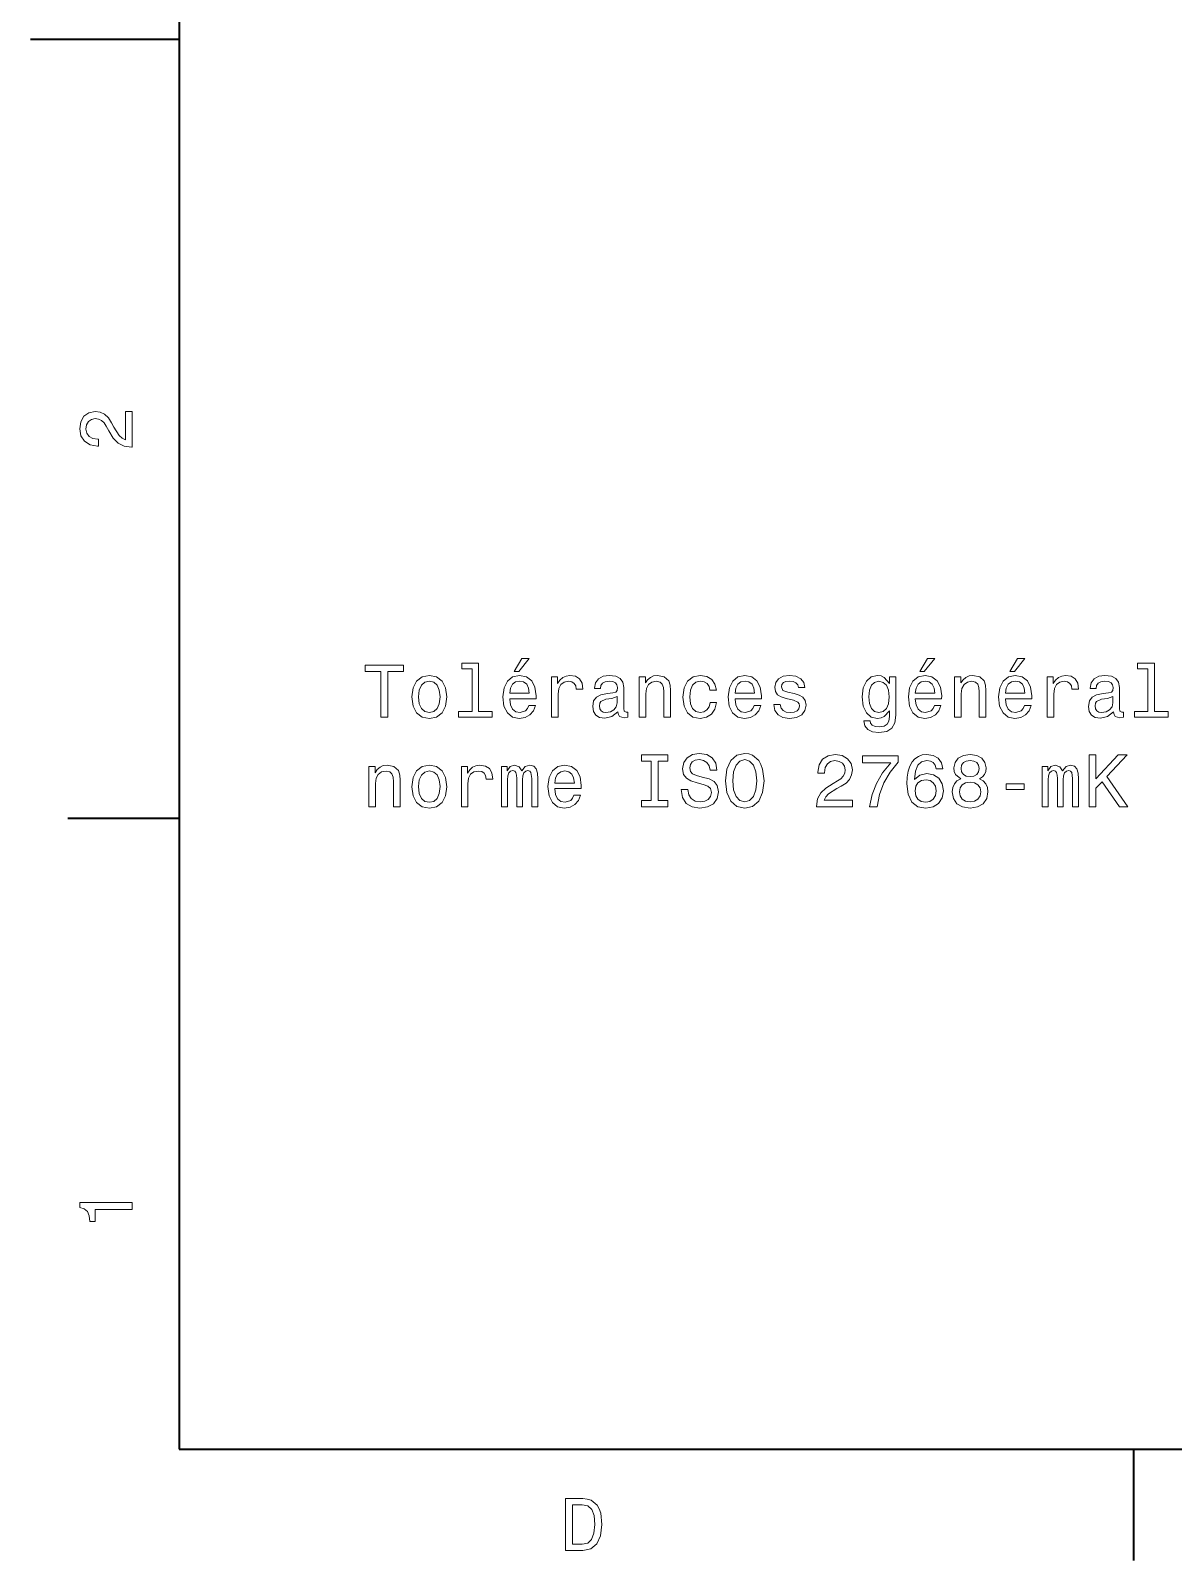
# Model space of a CAD drawing. Extents: x 0 to 297, y 0 to 210.
# Drawn here: x 0 to 77, y 2.5 to 105.6 of the extents above; entities that cross this region are included whole.
import ezdxf

# ---------------------------------------------------------------- set-up
doc = ezdxf.new("R2010")
doc.units = 0

msp = doc.modelspace()

# ---------------------------------------------------------------- linework, layer by layer
at = {"color": 7, "lineweight": 35}
for p, q in [((10, 200), (10, 10)), ((10, 10), (287, 10))]:
    msp.add_line(p, q, dxfattribs=at)
at = {"color": 7, "lineweight": 35, "ltscale": 0.25}
msp.add_line((10, 105), (0, 105), dxfattribs=at)
at = {"color": 7, "lineweight": 35, "ltscale": 0.1875}
for p, q in [((10, 52.5), (2.5, 52.5)), ((74.300003, 10), (74.300003, 2.5))]:
    msp.add_line(p, q, dxfattribs=at)
at = {"color": 7, "lineweight": 13}
for points in [[(6.833213, 77.519447), (6.833213, 79.925072), (6.399496, 79.925072), (6.399496, 78.023773), (6.162464, 78.129684), (5.965778, 78.311241), (5.607709, 78.871033), (5.456412, 79.168587), (5.239553, 79.501442), (4.987392, 79.738472), (4.689842, 79.874641), (4.351945, 79.925072), (3.928314, 79.839333), (3.595461, 79.602303), (3.383646, 79.239189), (3.307997, 78.770172), (3.393732, 78.286018), (3.630764, 77.91787), (4.009006, 77.680832), (4.508286, 77.600143), (4.578891, 77.600143), (4.578891, 78.059074), (4.538545, 78.059074), (4.195605, 78.104462), (3.943444, 78.240631), (3.782061, 78.457489), (3.726585, 78.744957), (3.777017, 79.03746), (3.903098, 79.254318), (4.099784, 79.395531), (4.346902, 79.445961), (4.578891, 79.41066), (4.775577, 79.314842), (4.947046, 79.153458), (5.098343, 78.931557), (5.259727, 78.634003), (5.572406, 78.139771), (5.90526, 77.791786), (6.308718, 77.585014), (6.818084, 77.519447)], [(29.739603, 62.585827), (29.739603, 59.711189), (28.826778, 59.711189), (28.826778, 59.33799), (31.091187, 59.33799), (31.091187, 59.711189), (30.183407, 59.711189), (30.183407, 62.959026), (29.043636, 62.959026), (29.043636, 62.585827)], [(32.589027, 62.41436), (32.886578, 62.41436), (33.587585, 63.271706), (33.093349, 63.271706)], [(59.913231, 62.41436), (60.210781, 62.41436), (60.911789, 63.271706), (60.417553, 63.271706)], [(65.985275, 62.41436), (66.282822, 62.41436), (66.983833, 63.271706), (66.489594, 63.271706)], [(75.279938, 62.585827), (75.279938, 59.711189), (74.367119, 59.711189), (74.367119, 59.33799), (76.631531, 59.33799), (76.631531, 59.711189), (75.723747, 59.711189), (75.723747, 62.959026), (74.583977, 62.959026), (74.583977, 62.585827)], [(23.596951, 59.33799), (24.060928, 59.33799), (24.060928, 62.41436), (25.120007, 62.41436), (25.120007, 62.83799), (22.532831, 62.83799), (22.532831, 62.41436), (23.596951, 62.41436)], [(25.689892, 60.689575), (25.770582, 60.074303), (26.002571, 59.620411), (26.370728, 59.33799), (26.864964, 59.242168), (27.354156, 59.33799), (27.722311, 59.615368), (27.9543, 60.06926), (28.040035, 60.689575), (27.9543, 61.304848), (27.722311, 61.763783), (27.354156, 62.041161), (26.864964, 62.142025), (26.370728, 62.041161), (26.002571, 61.758739), (25.770582, 61.304848)], [(32.281387, 60.563496), (34.056606, 60.563496), (34.061649, 60.770267), (33.980957, 61.350239), (33.759056, 61.783955), (33.406029, 62.046204), (32.937008, 62.142025), (32.478077, 62.041161), (32.12505, 61.758739), (31.898106, 61.299805), (31.817413, 60.694618), (31.893063, 60.074303), (32.120007, 59.620411), (32.467987, 59.33799), (32.921879, 59.242168), (33.31525, 59.307732), (33.638016, 59.479198), (33.87505, 59.751534), (34.011215, 60.114647), (33.572456, 60.114647), (33.481678, 59.912918), (33.350555, 59.76162), (32.977356, 59.640583), (32.689892, 59.69606), (32.47303, 59.872574), (32.331821, 60.160034), (32.281387, 60.548363)], [(35.095512, 59.33799), (35.539314, 59.33799), (35.539314, 60.886261), (35.584702, 61.25946), (35.720871, 61.526749), (35.942772, 61.688133), (36.240322, 61.74361), (36.462227, 61.708305), (36.628651, 61.607441), (36.729515, 61.435974), (36.76482, 61.203983), (37.213669, 61.203983), (37.153149, 61.612484), (36.986721, 61.904991), (36.709343, 62.081505), (36.3311, 62.142025), (36.073898, 62.101677), (35.851994, 62.000813), (35.655308, 61.829346), (35.49897, 61.597355), (35.49897, 62.046204), (35.095512, 62.046204)], [(39.573898, 59.691017), (39.573898, 59.675884), (39.599113, 59.504417), (39.674759, 59.383377), (39.992485, 59.287556), (40.239601, 59.327904), (40.239601, 59.670841), (40.133698, 59.655712), (39.992485, 59.721275), (39.96727, 59.923004), (39.96727, 61.32502), (39.90675, 61.68309), (39.73024, 61.935253), (39.4226, 62.086548), (38.988884, 62.142025), (38.565254, 62.081505), (38.252571, 61.910034), (38.055885, 61.642746), (37.990326, 61.289719), (37.990326, 61.25946), (38.388741, 61.25946), (38.424042, 61.471275), (38.534992, 61.622574), (38.716549, 61.713348), (38.973755, 61.748653), (39.220871, 61.723438), (39.397385, 61.647789), (39.503292, 61.516663), (39.538597, 61.33511), (39.518421, 61.123291), (39.437729, 61.017384), (39.236, 60.966953), (38.857758, 60.926605), (38.424042, 60.835827), (38.116405, 60.674446), (37.934849, 60.422283), (37.879372, 60.049084), (37.929806, 59.716232), (38.086143, 59.469112), (38.338306, 59.312775), (38.686287, 59.257298), (39.155312, 59.363205)], [(41.001129, 59.33799), (41.444935, 59.33799), (41.444935, 60.90139), (41.490326, 61.25946), (41.636578, 61.521706), (41.863522, 61.68309), (42.166115, 61.74361), (42.408192, 61.693176), (42.559486, 61.557011), (42.635136, 61.330063), (42.660355, 61.02747), (42.660355, 59.33799), (43.104156, 59.33799), (43.104156, 61.118248), (43.083984, 61.476318), (42.993206, 61.773869), (42.695656, 62.046204), (42.231678, 62.142025), (41.974472, 62.10672), (41.757614, 62.010902), (41.571014, 61.849518), (41.424759, 61.63266), (41.424759, 62.046204), (41.001129, 62.046204)], [(45.76194, 61.14851), (46.200699, 61.14851), (46.109921, 61.551968), (45.893063, 61.86969), (45.555168, 62.066376), (45.116405, 62.142025), (44.632256, 62.041161), (44.264099, 61.758739), (44.032112, 61.299805), (43.95142, 60.684532), (44.027069, 60.074303), (44.254013, 59.620411), (44.612083, 59.33799), (45.101276, 59.242168), (45.534996, 59.317818), (45.87289, 59.529633), (46.104877, 59.862484), (46.205742, 60.30629), (45.782112, 60.30629), (45.706463, 60.023869), (45.565254, 59.812054), (45.363525, 59.680931), (45.116405, 59.640583), (44.808769, 59.706146), (44.586868, 59.907875), (44.450699, 60.235683), (44.405312, 60.699661), (44.450699, 61.153553), (44.591911, 61.481361), (44.818855, 61.68309), (45.116405, 61.753696), (45.378654, 61.708305), (45.57534, 61.592312), (45.706463, 61.400669)], [(47.461506, 60.563496), (49.236721, 60.563496), (49.241764, 60.770267), (49.161072, 61.350239), (48.939171, 61.783955), (48.586143, 62.046204), (48.117126, 62.142025), (47.658192, 62.041161), (47.305168, 61.758739), (47.07822, 61.299805), (46.997528, 60.694618), (47.073177, 60.074303), (47.300121, 59.620411), (47.648106, 59.33799), (48.101997, 59.242168), (48.495369, 59.307732), (48.818134, 59.479198), (49.055168, 59.751534), (49.19133, 60.114647), (48.752571, 60.114647), (48.661793, 59.912918), (48.53067, 59.76162), (48.157471, 59.640583), (47.870007, 59.69606), (47.653149, 59.872574), (47.51194, 60.160034), (47.461506, 60.548363)], [(51.43557, 60.916519), (51.006893, 61.017384), (50.689171, 61.133377), (50.583263, 61.370411), (50.613522, 61.536839), (50.719429, 61.657875), (50.8909, 61.733524), (51.138016, 61.763783), (51.37505, 61.733524), (51.561649, 61.642746), (51.682686, 61.506577), (51.733116, 61.32502), (52.166836, 61.32502), (52.166836, 61.33511), (52.091187, 61.662918), (51.884415, 61.920124), (51.561649, 62.081505), (51.138016, 62.142025), (50.709343, 62.081505), (50.396664, 61.915077), (50.199978, 61.667961), (50.139458, 61.355282), (50.184845, 61.052689), (50.326057, 60.84087), (50.558044, 60.689575), (50.895943, 60.583668), (51.390179, 60.462631), (51.692772, 60.336548), (51.773464, 60.235683), (51.803726, 60.084389), (51.758335, 59.897789), (51.637299, 59.756577), (51.440613, 59.665798), (51.178364, 59.63554), (50.900986, 59.665798), (50.699257, 59.771706), (50.563087, 59.943176), (50.507614, 60.18021), (50.078941, 60.18021), (50.149544, 59.776752), (50.356316, 59.484245), (50.684128, 59.307732), (51.138016, 59.242168), (51.612083, 59.307732), (51.960064, 59.484245), (52.171879, 59.766663), (52.247528, 60.134819), (52.192055, 60.452541), (52.035713, 60.669403), (51.778507, 60.810612)], [(58.289314, 59.459026), (58.289314, 62.046204), (57.865681, 62.046204), (57.865681, 61.607441), (57.5177, 62.005856), (57.305882, 62.10672), (57.068851, 62.142025), (56.640179, 62.041161), (56.307323, 61.758739), (56.090466, 61.304848), (56.014816, 60.694618), (56.090466, 60.079346), (56.307323, 59.625454), (56.640179, 59.33799), (57.068851, 59.242168), (57.310925, 59.27747), (57.512657, 59.368248), (57.865681, 59.751534), (57.865681, 59.368248), (57.825336, 59.065655), (57.714386, 58.848797), (57.502567, 58.722717), (57.184845, 58.677326), (56.907467, 58.707588), (56.710781, 58.783234), (56.594788, 58.91436), (56.559486, 59.09087), (56.13081, 59.09087), (56.13081, 59.070698), (56.196373, 58.747932), (56.398102, 58.505856), (56.720867, 58.349518), (57.15963, 58.294041), (57.684124, 58.36969), (58.032108, 58.581505), (58.228794, 58.949661)], [(59.605595, 60.563496), (61.38081, 60.563496), (61.385853, 60.770267), (61.305161, 61.350239), (61.08326, 61.783955), (60.730232, 62.046204), (60.261215, 62.142025), (59.80228, 62.041161), (59.449253, 61.758739), (59.222309, 61.299805), (59.141617, 60.694618), (59.217266, 60.074303), (59.44421, 59.620411), (59.792194, 59.33799), (60.246082, 59.242168), (60.639458, 59.307732), (60.962223, 59.479198), (61.199253, 59.751534), (61.335423, 60.114647), (60.89666, 60.114647), (60.805882, 59.912918), (60.674759, 59.76162), (60.301559, 59.640583), (60.014095, 59.69606), (59.797237, 59.872574), (59.656025, 60.160034), (59.605595, 60.548363)], [(62.253288, 59.33799), (62.69709, 59.33799), (62.69709, 60.90139), (62.742481, 61.25946), (62.888733, 61.521706), (63.115681, 61.68309), (63.418274, 61.74361), (63.660347, 61.693176), (63.811646, 61.557011), (63.887295, 61.330063), (63.91251, 61.02747), (63.91251, 59.33799), (64.356316, 59.33799), (64.356316, 61.118248), (64.336136, 61.476318), (64.245361, 61.773869), (63.947811, 62.046204), (63.483837, 62.142025), (63.226631, 62.10672), (63.009773, 62.010902), (62.823174, 61.849518), (62.676918, 61.63266), (62.676918, 62.046204), (62.253288, 62.046204)], [(65.677643, 60.563496), (67.45285, 60.563496), (67.457901, 60.770267), (67.377205, 61.350239), (67.155304, 61.783955), (66.802277, 62.046204), (66.33326, 62.142025), (65.874329, 62.041161), (65.521301, 61.758739), (65.294357, 61.299805), (65.213661, 60.694618), (65.289307, 60.074303), (65.516251, 59.620411), (65.864243, 59.33799), (66.31813, 59.242168), (66.711502, 59.307732), (67.034271, 59.479198), (67.271301, 59.751534), (67.407471, 60.114647), (66.968704, 60.114647), (66.87793, 59.912918), (66.746803, 59.76162), (66.373604, 59.640583), (66.086136, 59.69606), (65.869278, 59.872574), (65.728073, 60.160034), (65.677643, 60.548363)], [(68.49176, 59.33799), (68.935562, 59.33799), (68.935562, 60.886261), (68.980957, 61.25946), (69.117119, 61.526749), (69.33902, 61.688133), (69.636566, 61.74361), (69.858475, 61.708305), (70.024902, 61.607441), (70.125763, 61.435974), (70.161072, 61.203983), (70.609909, 61.203983), (70.549393, 61.612484), (70.382965, 61.904991), (70.105591, 62.081505), (69.727348, 62.142025), (69.470146, 62.101677), (69.248245, 62.000813), (69.051559, 61.829346), (68.895218, 61.597355), (68.895218, 62.046204), (68.49176, 62.046204)], [(72.970139, 59.691017), (72.970139, 59.675884), (72.995361, 59.504417), (73.071007, 59.383377), (73.388733, 59.287556), (73.635849, 59.327904), (73.635849, 59.670841), (73.529938, 59.655712), (73.388733, 59.721275), (73.36351, 59.923004), (73.36351, 61.32502), (73.302994, 61.68309), (73.12648, 61.935253), (72.818848, 62.086548), (72.385132, 62.142025), (71.961502, 62.081505), (71.648819, 61.910034), (71.452133, 61.642746), (71.386566, 61.289719), (71.386566, 61.25946), (71.784988, 61.25946), (71.82029, 61.471275), (71.931244, 61.622574), (72.112793, 61.713348), (72.369995, 61.748653), (72.617119, 61.723438), (72.793633, 61.647789), (72.899536, 61.516663), (72.934845, 61.33511), (72.914673, 61.123291), (72.833977, 61.017384), (72.632248, 60.966953), (72.254005, 60.926605), (71.82029, 60.835827), (71.51265, 60.674446), (71.3311, 60.422283), (71.27562, 60.049084), (71.32605, 59.716232), (71.482391, 59.469112), (71.734558, 59.312775), (72.082535, 59.257298), (72.551559, 59.363205)], [(26.143782, 60.694618), (26.189171, 61.14851), (26.330381, 61.476318), (26.557327, 61.678047), (26.864964, 61.748653), (27.167557, 61.678047), (27.394503, 61.481361), (27.535713, 61.14851), (27.586143, 60.694618), (27.535713, 60.235683), (27.394503, 59.902832), (27.167557, 59.701103), (26.864964, 59.63554), (26.557327, 59.701103), (26.330381, 59.902832), (26.189171, 60.235683)], [(32.281387, 60.936691), (32.336864, 61.284676), (32.47303, 61.541882), (32.679806, 61.698219), (32.952141, 61.753696), (33.219429, 61.698219), (33.426201, 61.541882), (33.552284, 61.284676), (33.597672, 60.936691)], [(47.461506, 60.936691), (47.516983, 61.284676), (47.653149, 61.541882), (47.859921, 61.698219), (48.132256, 61.753696), (48.399544, 61.698219), (48.606316, 61.541882), (48.732399, 61.284676), (48.777786, 60.936691)], [(56.473751, 60.694618), (56.519138, 61.143467), (56.655308, 61.476318), (56.867123, 61.673004), (57.149544, 61.74361), (57.447094, 61.673004), (57.668995, 61.476318), (57.805164, 61.143467), (57.855595, 60.694618), (57.805164, 60.235683), (57.668995, 59.907875), (57.447094, 59.706146), (57.149544, 59.640583), (56.867123, 59.706146), (56.655308, 59.907875), (56.519138, 60.240726)], [(59.605595, 60.936691), (59.661068, 61.284676), (59.797237, 61.541882), (60.004009, 61.698219), (60.276344, 61.753696), (60.543636, 61.698219), (60.750408, 61.541882), (60.876488, 61.284676), (60.921875, 60.936691)], [(65.677643, 60.936691), (65.733109, 61.284676), (65.869278, 61.541882), (66.07605, 61.698219), (66.348389, 61.753696), (66.615677, 61.698219), (66.822449, 61.541882), (66.948532, 61.284676), (66.993919, 60.936691)], [(39.523464, 60.286118), (39.462944, 60.023869), (39.301563, 59.82214), (39.059486, 59.691017), (38.76194, 59.645626), (38.570297, 59.670841), (38.434128, 59.751534), (38.348392, 59.892746), (38.323177, 60.089432), (38.343349, 60.265945), (38.424042, 60.392025), (38.746807, 60.533234), (39.155312, 60.593754), (39.523464, 60.71479)], [(72.919708, 60.286118), (72.859192, 60.023869), (72.697815, 59.82214), (72.455734, 59.691017), (72.158188, 59.645626), (71.966537, 59.670841), (71.830376, 59.751534), (71.744644, 59.892746), (71.719421, 60.089432), (71.739594, 60.265945), (71.82029, 60.392025), (72.143051, 60.533234), (72.551559, 60.593754), (72.919708, 60.71479)], [(41.813087, 53.71479), (41.167557, 53.71479), (41.167557, 53.291161), (42.9226, 53.291161), (42.9226, 53.71479), (42.277069, 53.71479), (42.277069, 56.367531), (42.9226, 56.367531), (42.9226, 56.791161), (41.167557, 56.791161), (41.167557, 56.367531), (41.813087, 56.367531)], [(44.284271, 54.44606), (43.82534, 54.44606), (43.926201, 53.911476), (44.178368, 53.518105), (44.566696, 53.281075), (45.091187, 53.195339), (45.610641, 53.276031), (45.99897, 53.497932), (46.246086, 53.845917), (46.336868, 54.304848), (46.261219, 54.718395), (46.0494, 54.985683), (45.706463, 55.162197), (45.247528, 55.293324), (44.854156, 55.389145), (44.596954, 55.500095), (44.450699, 55.661476), (44.405312, 55.913639), (44.450699, 56.140583), (44.581825, 56.312054), (44.783554, 56.428047), (45.060928, 56.468395), (45.343353, 56.417961), (45.565254, 56.281796), (45.711506, 56.054848), (45.782112, 55.747211), (46.241043, 55.747211), (46.241043, 55.757298), (46.160355, 56.231361), (45.923325, 56.584389), (45.550125, 56.80629), (45.045799, 56.881939), (44.591911, 56.80629), (44.238884, 56.594475), (44.01194, 56.266666), (43.931248, 55.843033), (43.996811, 55.46479), (44.188454, 55.207588), (44.491043, 55.036118), (44.904591, 54.904995), (45.313091, 54.788998), (45.620728, 54.678047), (45.807327, 54.516666), (45.87289, 54.254417), (45.81237, 53.987125), (45.656029, 53.785397), (45.418999, 53.659317), (45.111362, 53.618969), (44.768425, 53.674446), (44.506172, 53.835831), (44.339748, 54.098076)], [(46.821014, 55.041161), (46.911793, 54.254417), (47.174042, 53.674446), (47.582542, 53.316376), (48.117126, 53.195339), (48.646664, 53.316376), (49.060211, 53.674446), (49.317413, 54.254417), (49.413235, 55.041161), (49.317413, 55.822861), (49.206463, 56.140583), (49.060211, 56.402832), (48.646664, 56.760902), (48.394501, 56.851681), (48.117126, 56.886982), (47.577499, 56.760902), (47.168999, 56.407875), (46.911793, 55.827904)], [(52.958622, 53.291161), (55.364243, 53.291161), (55.364243, 53.724876), (53.462944, 53.724876), (53.568851, 53.96191), (53.750408, 54.158596), (54.310207, 54.516666), (54.607758, 54.667961), (54.940609, 54.884819), (55.177643, 55.136982), (55.313808, 55.434532), (55.364243, 55.77243), (55.278507, 56.19606), (55.041473, 56.528912), (54.678364, 56.74073), (54.209343, 56.816376), (53.725193, 56.73064), (53.357037, 56.49361), (53.120003, 56.115368), (53.039314, 55.616089), (53.039314, 55.545483), (53.498245, 55.545483), (53.498245, 55.585831), (53.543636, 55.928768), (53.679802, 56.180931), (53.89666, 56.342312), (54.184128, 56.397789), (54.476635, 56.347355), (54.693493, 56.221275), (54.834702, 56.02459), (54.885136, 55.777473), (54.849831, 55.545483), (54.754009, 55.348797), (54.592628, 55.177326), (54.370724, 55.026031), (54.073174, 54.864647), (53.578941, 54.551968), (53.230957, 54.219116), (53.024185, 53.815655), (52.958622, 53.30629)], [(56.524181, 53.291161), (57.03355, 53.291161), (57.199974, 54.123295), (57.492481, 54.899952), (57.906029, 55.621132), (58.445652, 56.296925), (58.445652, 56.715511), (56.045074, 56.715511), (56.045074, 56.256577), (57.961502, 56.256577), (57.406746, 55.575745), (56.988159, 54.864647), (56.695652, 54.108162)], [(61.471588, 55.848076), (61.375767, 56.256577), (61.153866, 56.559174), (60.810925, 56.750816), (60.367123, 56.816376), (60.069572, 56.781075), (59.812366, 56.685253), (59.585423, 56.528912), (59.39378, 56.307011), (59.242481, 56.029633), (59.131531, 55.691738), (59.060925, 55.293324), (59.040752, 54.844475), (59.121445, 54.128338), (59.368561, 53.608883), (59.766979, 53.296204), (60.311646, 53.190296), (60.800838, 53.281075), (61.174038, 53.518105), (61.416111, 53.891304), (61.501846, 54.365368), (61.416111, 54.844475), (61.184124, 55.212631), (60.826054, 55.444618), (60.382252, 55.525311), (59.903145, 55.424446), (59.545074, 55.136982), (59.620724, 55.691738), (59.782108, 56.090153), (60.029224, 56.327183), (60.372166, 56.407875), (60.624325, 56.367531), (60.815968, 56.261623), (60.942051, 56.08511), (61.00761, 55.848076)], [(62.671875, 55.177326), (62.414673, 55.036118), (62.238159, 54.839432), (62.127209, 54.592312), (62.091904, 54.294762), (62.172596, 53.845917), (62.404583, 53.497932), (62.782825, 53.276031), (63.297237, 53.190296), (63.806602, 53.276031), (64.184845, 53.497932), (64.416832, 53.845917), (64.502563, 54.294762), (64.462219, 54.592312), (64.356316, 54.839432), (64.174759, 55.036118), (63.922596, 55.177326), (64.124329, 55.298367), (64.265533, 55.46479), (64.351273, 55.666519), (64.381531, 55.913639), (64.300842, 56.271709), (64.08902, 56.559174), (63.746082, 56.745773), (63.297237, 56.816376), (62.843346, 56.745773), (62.500404, 56.559174), (62.283546, 56.271709), (62.207897, 55.913639), (62.233116, 55.666519), (62.318851, 55.46479)], [(71.310921, 53.291161), (71.774902, 53.291161), (71.774902, 54.536839), (72.188446, 54.98064), (73.36351, 53.291161), (73.92836, 53.291161), (72.516251, 55.318539), (73.888016, 56.791161), (73.272736, 56.791161), (71.774902, 55.172283), (71.774902, 56.791161), (71.310921, 56.791161)], [(22.784992, 53.291161), (23.228796, 53.291161), (23.228796, 54.854561), (23.274185, 55.212631), (23.420439, 55.474876), (23.647385, 55.636261), (23.949978, 55.696781), (24.192053, 55.646347), (24.343349, 55.510181), (24.418997, 55.283234), (24.444214, 54.98064), (24.444214, 53.291161), (24.888018, 53.291161), (24.888018, 55.071419), (24.867846, 55.429489), (24.777067, 55.727039), (24.479517, 55.999374), (24.015539, 56.095196), (23.758335, 56.059891), (23.541475, 55.964073), (23.354877, 55.802689), (23.208622, 55.585831), (23.208622, 55.999374), (22.784992, 55.999374)], [(25.689892, 54.642746), (25.770582, 54.027473), (26.002571, 53.573582), (26.370728, 53.291161), (26.864964, 53.195339), (27.354156, 53.291161), (27.722311, 53.568539), (27.9543, 54.02243), (28.040035, 54.642746), (27.9543, 55.258018), (27.722311, 55.716953), (27.354156, 55.994331), (26.864964, 56.095196), (26.370728, 55.994331), (26.002571, 55.71191), (25.770582, 55.258018)], [(26.143782, 54.647789), (26.189171, 55.101681), (26.330381, 55.429489), (26.557327, 55.631218), (26.864964, 55.701824), (27.167557, 55.631218), (27.394503, 55.434532), (27.535713, 55.101681), (27.586143, 54.647789), (27.535713, 54.188854), (27.394503, 53.856003), (27.167557, 53.654274), (26.864964, 53.588711), (26.557327, 53.654274), (26.330381, 53.856003), (26.189171, 54.188854)], [(29.023464, 53.291161), (29.467268, 53.291161), (29.467268, 54.839432), (29.512657, 55.212631), (29.648825, 55.479919), (29.870728, 55.641304), (30.168278, 55.696781), (30.390179, 55.661476), (30.556606, 55.560612), (30.657471, 55.389145), (30.692772, 55.157154), (31.141621, 55.157154), (31.0811, 55.565655), (30.914675, 55.858162), (30.637299, 56.034676), (30.259056, 56.095196), (30.00185, 56.054848), (29.779949, 55.953983), (29.583263, 55.782516), (29.426922, 55.550526), (29.426922, 55.999374), (29.023464, 55.999374)], [(31.716549, 53.291161), (32.12505, 53.291161), (32.12505, 55.101681), (32.150265, 55.374012), (32.225914, 55.570698), (32.341908, 55.686695), (32.493206, 55.732082), (32.614243, 55.691738), (32.694935, 55.590874), (32.735279, 55.419403), (32.750412, 55.192459), (32.750412, 53.291161), (33.133698, 53.291161), (33.133698, 55.101681), (33.158913, 55.368969), (33.234558, 55.565655), (33.355598, 55.686695), (33.506893, 55.732082), (33.62793, 55.691738), (33.708622, 55.590874), (33.759056, 55.192459), (33.759056, 53.291161), (34.167557, 53.291161), (34.167557, 55.162197), (34.142342, 55.550526), (34.061649, 55.848076), (33.900265, 56.029633), (33.638016, 56.095196), (33.330383, 55.994331), (33.093349, 55.701824), (32.90675, 55.989288), (32.59407, 56.095196), (32.306606, 55.994331), (32.109921, 55.71191), (32.109921, 55.999374), (31.716549, 55.999374)], [(35.317413, 54.516666), (37.092628, 54.516666), (37.097672, 54.723438), (37.016979, 55.30341), (36.795078, 55.737125), (36.442055, 55.999374), (35.97303, 56.095196), (35.514099, 55.994331), (35.161072, 55.71191), (34.934128, 55.252975), (34.853436, 54.647789), (34.929085, 54.027473), (35.156029, 53.573582), (35.504013, 53.291161), (35.957901, 53.195339), (36.351273, 53.260902), (36.674042, 53.432369), (36.911072, 53.704704), (37.047241, 54.067818), (36.608479, 54.067818), (36.5177, 53.866089), (36.386578, 53.71479), (36.013378, 53.593754), (35.725914, 53.649231), (35.509056, 53.825745), (35.367844, 54.113205), (35.317413, 54.501534)], [(35.317413, 54.889862), (35.372887, 55.237846), (35.509056, 55.495052), (35.715828, 55.65139), (35.988163, 55.706867), (36.255455, 55.65139), (36.462227, 55.495052), (36.588306, 55.237846), (36.633698, 54.889862)], [(47.305168, 55.041161), (47.360641, 55.65139), (47.527069, 56.100239), (47.784271, 56.372574), (48.117126, 56.468395), (48.444935, 56.372574), (48.702141, 56.095196), (48.868568, 55.646347), (48.929085, 55.041161), (48.868568, 54.430931), (48.702141, 53.982082), (48.444935, 53.709747), (48.117126, 53.618969), (47.784271, 53.709747), (47.527069, 53.982082), (47.360641, 54.425888)], [(62.687004, 55.873295), (62.727352, 56.095196), (62.848389, 56.266666), (63.040031, 56.372574), (63.297237, 56.412918), (63.549397, 56.372574), (63.741039, 56.266666), (63.862076, 56.095196), (63.907467, 55.873295), (63.862076, 55.646347), (63.741039, 55.469833), (63.549397, 55.35384), (63.297237, 55.318539), (63.040031, 55.358883), (62.848389, 55.469833), (62.727352, 55.646347)], [(68.148819, 53.291161), (68.55732, 53.291161), (68.55732, 55.101681), (68.582535, 55.374012), (68.658188, 55.570698), (68.774178, 55.686695), (68.925476, 55.732082), (69.046509, 55.691738), (69.127205, 55.590874), (69.167557, 55.419403), (69.182678, 55.192459), (69.182678, 53.291161), (69.565964, 53.291161), (69.565964, 55.101681), (69.591187, 55.368969), (69.666832, 55.565655), (69.787872, 55.686695), (69.939163, 55.732082), (70.060204, 55.691738), (70.1409, 55.590874), (70.19133, 55.192459), (70.19133, 53.291161), (70.599823, 53.291161), (70.599823, 55.162197), (70.574615, 55.550526), (70.493919, 55.848076), (70.332535, 56.029633), (70.07029, 56.095196), (69.76265, 55.994331), (69.52562, 55.701824), (69.33902, 55.989288), (69.026337, 56.095196), (68.738876, 55.994331), (68.542191, 55.71191), (68.542191, 55.999374), (68.148819, 55.999374)], [(61.012653, 54.360325), (60.95718, 54.042603), (60.815968, 53.800526), (60.589024, 53.639145), (60.306602, 53.588711), (60.009052, 53.639145), (59.782108, 53.795483), (59.635853, 54.03756), (59.590466, 54.355282), (59.640896, 54.667961), (59.782108, 54.904995), (60.014095, 55.05629), (60.326775, 55.111767), (60.59911, 55.05629), (60.815968, 54.910038), (60.95718, 54.673004)], [(62.576054, 54.304848), (62.621445, 54.57214), (62.767696, 54.773869), (62.994644, 54.904995), (63.297237, 54.950382), (63.594788, 54.904995), (63.821732, 54.773869), (63.967987, 54.57214), (64.018417, 54.304848), (63.967987, 54.017384), (63.821732, 53.800526), (63.594788, 53.659317), (63.297237, 53.613926), (62.994644, 53.659317), (62.767696, 53.800526), (62.621445, 54.017384)], [(65.723022, 54.44606), (66.943489, 54.44606), (66.943489, 54.844475), (65.723022, 54.844475)], [(6.833213, 26.159222), (6.833213, 26.618156), (3.307997, 26.618156), (3.307997, 26.275217), (3.615634, 26.184439), (3.822406, 26.002882), (3.943444, 25.725506), (3.98379, 25.34222), (4.341859, 25.34222), (4.341859, 26.159222)], [(37.194958, 6.666787), (36.029972, 6.666787), (36.029972, 3.166787), (37.194958, 3.166787), (37.744667, 3.277738), (38.153168, 3.615634), (38.405331, 4.165346), (38.496109, 4.916787), (38.415417, 5.683357), (38.314552, 5.985951), (38.173344, 6.228026), (37.764839, 6.555836), (37.497551, 6.636527)], [(37.159653, 6.248199), (37.542938, 6.17255), (37.805187, 5.940562), (37.961525, 5.527017), (38.011959, 4.916787), (37.956482, 4.326729), (37.800144, 3.913184), (37.532852, 3.666066), (37.159653, 3.585375), (36.498989, 3.585375), (36.498989, 6.248199)]]:
    msp.add_lwpolyline(points, close=True, dxfattribs=at)

doc.saveas('drawing.dxf')
